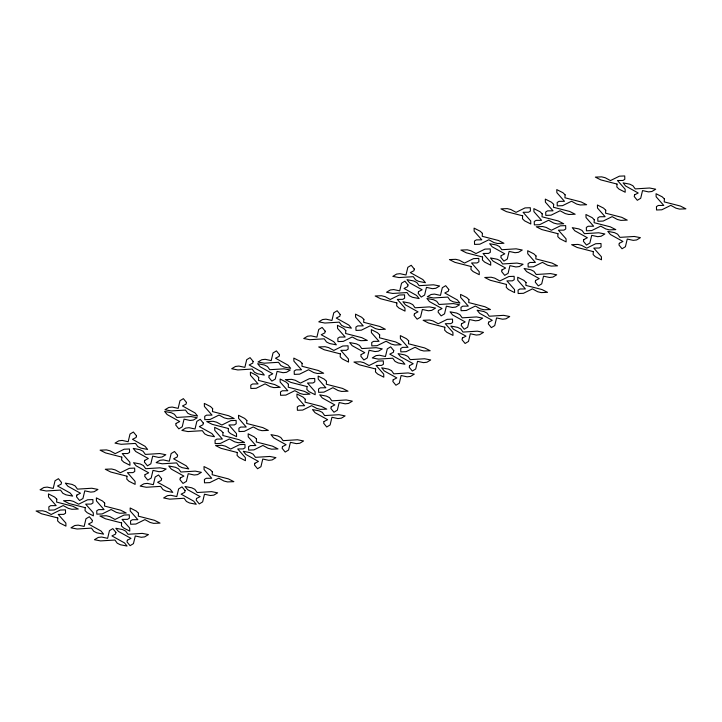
<?xml version="1.0" encoding="UTF-8"?>
<svg xmlns="http://www.w3.org/2000/svg" width="722" height="722" viewBox="0 0 722 722"><rect width="100%" height="100%" fill="white"/><g stroke="black" fill="none" stroke-linecap="round" stroke-linejoin="round"><path stroke-width="1.08" d="M56.794 499.155L56.596 502.079L72.805 506.248L78.292 509.028L71.938 509.281L68.382 508.378L63.193 505.544L54.213 509.976L48.925 510.183L48.825 506.826L50.675 505.662L56.163 505.617L48.536 496.971L48.455 493.911L54.619 497.034L56.794 499.155M57.796 517.954L57.598 520.887L59.773 522.999L65.946 526.13L65.855 523.062L58.229 514.416L63.716 514.371L65.567 513.207L65.467 509.849L60.179 510.057L51.199 514.488L46.009 511.654L42.454 510.761L36.1 511.005L41.587 513.784L57.796 517.954M85.223 507.674L85.025 510.598L87.2 512.719L93.364 515.842L93.273 512.782L85.656 504.137L91.143 504.091L92.985 502.927L92.885 499.57L87.606 499.777L78.626 504.209L73.436 501.375L69.881 500.472L63.527 500.725L69.014 503.505L85.223 507.674M104.708 503.126L104.509 506.05L120.718 510.219L126.206 512.999L119.852 513.252L116.296 512.358L111.107 509.524L102.127 513.947L96.838 514.163L96.739 510.797L98.589 509.633L104.076 509.588L96.45 500.942L96.36 497.882L102.533 501.005L104.708 503.126M121.801 457.107L121.603 460.04L123.778 462.152L129.951 465.275L129.861 462.215L122.235 453.569L127.722 453.524L129.572 452.36L129.473 449.003L124.184 449.21L115.204 453.642L110.015 450.808L106.459 449.905L100.105 450.158L105.593 452.938L121.801 457.107M121.621 522.945L121.422 525.869L123.597 527.981L129.761 531.112L129.671 528.053L122.054 519.398L127.541 519.353L129.382 518.188L129.283 514.831L124.004 515.039L115.024 519.47L109.834 516.636L106.269 515.743L99.925 515.995L105.412 518.775L121.621 522.945M126.982 476.204L126.783 479.128L128.958 481.249L135.122 484.372L135.041 481.312L127.415 472.666L132.902 472.621L134.752 471.457L134.653 468.091L129.364 468.307L120.384 472.729L115.195 469.896L111.639 469.002L105.286 469.255L110.773 472.035L126.982 476.204M138.498 513.225L138.308 516.149L154.517 520.318L160.004 523.098L153.651 523.351L150.095 522.448L144.905 519.614L135.916 524.046L130.637 524.253L130.538 520.896L132.388 519.732L137.866 519.687L130.249 511.041L130.159 507.981L136.332 511.104L138.498 513.225M212.656 408.643L212.458 411.576L228.675 415.746L234.163 418.525L227.809 418.778L224.244 417.876L219.064 415.042L210.075 419.473L204.795 419.681L204.696 416.323L206.546 415.159L212.024 415.114L204.407 406.468L204.317 403.408L210.49 406.531L212.656 408.643M212.358 471.791L212.16 474.715L228.369 478.885L233.856 481.664L227.502 481.917L223.946 481.023L218.757 478.19L209.777 482.621L204.488 482.828L204.389 479.462L206.239 478.298L211.717 478.262L204.1 469.607L204.01 466.547L210.183 469.67L212.358 471.791M223.017 432.577L222.818 435.51L239.027 439.68L244.514 442.46L238.161 442.712L234.605 441.81L229.415 438.976L220.436 443.407L215.147 443.615L215.057 440.258L216.898 439.093L222.385 439.048L214.768 430.402L214.678 427.343L220.842 430.465L223.017 432.577M228.441 428.507L228.242 431.44L230.417 433.552L236.581 436.675L236.491 433.615L228.874 424.969L234.361 424.924L236.202 423.76L236.103 420.403L230.823 420.61L221.844 425.041L216.654 422.208L213.089 421.305L206.745 421.558L212.232 424.337L228.441 428.507M237.285 452.504L237.087 455.429L239.253 457.549L245.426 460.672L245.336 457.613L237.718 448.967L243.197 448.922L245.047 447.757L244.948 444.391L239.668 444.608L230.679 449.03L225.499 446.196L221.934 445.303L215.58 445.555L221.067 448.335L237.285 452.504M246.861 420.538L246.662 423.462L262.871 427.632L268.358 430.411L262.014 430.664L258.449 429.77L253.26 426.937L244.28 431.368L239 431.575L238.901 428.218L240.742 427.054L246.229 427.009L238.612 418.354L238.522 415.294L244.686 418.426L246.861 420.538M258.72 377.462L258.521 380.395L274.73 384.564L280.217 387.344L273.873 387.597L270.308 386.694L265.118 383.86L256.139 388.292L250.859 388.499L250.76 385.142L252.601 383.978L258.088 383.933L250.471 375.287L250.381 372.218L256.545 375.35L258.72 377.462M256.509 439.057L256.31 441.981L272.519 446.151L278.006 448.931L271.652 449.183L268.097 448.29L262.907 445.456L253.927 449.887L248.639 450.095L248.539 446.728L250.39 445.564L255.868 445.528L248.251 436.873L248.16 433.814L254.334 436.936L256.509 439.057M288.448 384.275L288.249 387.2L304.458 391.369L309.946 394.149L303.592 394.402L300.036 393.499L294.847 390.665L285.867 395.096L280.578 395.304L280.479 391.947L282.329 390.782L287.816 390.737L280.19 382.091L280.1 379.032L286.273 382.155L288.448 384.275M302.148 363.346L301.949 366.271L318.158 370.44L323.646 373.22L317.301 373.473L313.736 372.57L308.547 369.736L299.567 374.167L294.287 374.375L294.188 371.018L296.029 369.854L301.516 369.808L293.899 361.162L293.809 358.103L299.973 361.226L302.148 363.346M305.271 399.248L305.072 402.181L321.281 406.351L326.768 409.13L320.415 409.374L316.859 408.481L311.669 405.647L302.689 410.078L297.401 410.286L297.302 406.928L299.152 405.764L304.639 405.719L297.013 397.073L296.932 394.004L303.096 397.136L305.271 399.248M307.04 386.568L306.841 389.501L309.016 391.613L315.18 394.735L315.09 391.676L307.473 383.03L312.96 382.985L314.801 381.821L314.711 378.463L309.422 378.671L300.442 383.102L295.253 380.268L291.697 379.366L285.343 379.619L290.831 382.398L307.04 386.568M326.506 381.306L326.308 384.239L342.517 388.409L348.004 391.189L341.65 391.441L338.095 390.539L332.905 387.705L323.925 392.136L318.637 392.344L318.537 388.987L320.387 387.822L325.866 387.777L318.249 379.131L318.158 376.072L324.331 379.194L326.506 381.306M340.396 353.906L340.197 356.83L342.363 358.942L348.536 362.074L348.446 359.014L340.829 350.36L346.307 350.314L348.157 349.15L348.058 345.793L342.779 346L333.799 350.432L328.609 347.598L325.044 346.704L318.7 346.957L324.178 349.737L340.396 353.906M345.802 330.568L345.612 333.492L361.821 337.661L367.308 340.441L360.955 340.694L357.399 339.8L352.21 336.966L343.23 341.398L337.941 341.605L337.842 338.239L339.692 337.075L345.17 337.039L337.553 328.384L337.463 325.324L343.636 328.447L345.802 330.568M363.861 319.386L363.662 322.31L379.871 326.479L385.358 329.259L379.005 329.512L375.449 328.618L370.26 325.784L361.28 330.207L355.991 330.423L355.901 327.057L357.742 325.893L363.229 325.857L355.612 317.202L355.522 314.142L361.686 317.265L363.861 319.386M375.648 368.987L375.458 371.92L377.624 374.032L383.797 377.164L383.707 374.095L376.09 365.449L381.568 365.404L383.418 364.24L383.319 360.883L378.03 361.09L369.05 365.522L363.861 362.688L360.305 361.794L353.951 362.038L359.439 364.818L375.648 368.987M379.673 334.864L379.474 337.788L395.683 341.957L401.17 344.737L394.817 344.99L391.261 344.087L386.071 341.253L377.092 345.685L371.803 345.892L371.704 342.535L373.554 341.371L379.032 341.325L371.415 332.68L371.325 329.62L377.498 332.743L379.673 334.864M396.874 302.933L396.676 305.866L398.851 307.978L405.024 311.11L404.934 308.041L397.308 299.395L402.795 299.35L404.645 298.186L404.546 294.829L399.257 295.036L390.277 299.468L385.088 296.634L381.532 295.74L375.178 295.984L380.665 298.764L396.874 302.933M408.679 340.856L408.481 343.78L424.689 347.95L430.177 350.73L423.823 350.982L420.267 350.089L415.078 347.255L406.098 351.677L400.809 351.885L400.71 348.527L402.56 347.363L408.047 347.318L400.421 338.672L400.34 335.613L406.504 338.735L408.679 340.856M444.833 327.237L444.635 330.162L446.81 332.282L452.983 335.405L452.893 332.346L445.275 323.691L450.754 323.655L452.604 322.49L452.504 319.124L447.216 319.341L438.236 323.763L433.047 320.929L429.491 320.036L423.137 320.288L428.624 323.068L444.833 327.237M471.132 266.526L470.934 269.45L473.109 271.571L479.273 274.694L479.182 271.634L471.565 262.979L477.052 262.943L478.894 261.779L478.794 258.413L473.515 258.629L464.535 263.052L459.345 260.218L455.781 259.324L449.436 259.577L454.923 262.357L471.132 266.526M468.93 299.657L468.731 302.581L484.94 306.751L490.428 309.53L484.074 309.783L480.518 308.89L475.329 306.056L466.349 310.478L461.069 310.695L460.97 307.328L462.811 306.164L468.298 306.119L460.681 297.473L460.591 294.414L466.755 297.536L468.93 299.657M482.422 233.377L482.233 236.311L498.442 240.48L503.929 243.26L497.575 243.504L494.019 242.61L488.83 239.776L479.85 244.207L474.562 244.415L474.462 241.058L476.312 239.894L481.791 239.848L474.173 231.202L474.083 228.134L480.256 231.266L482.422 233.377M482.585 257.014L482.395 259.947L484.561 262.059L490.734 265.191L490.644 262.122L483.027 253.476L488.505 253.431L490.355 252.267L490.256 248.91L484.967 249.117L475.988 253.548L470.798 250.715L467.242 249.821L460.889 250.065L466.376 252.844L482.585 257.014M506.474 284.432L506.275 287.356L508.441 289.477L514.615 292.6L514.524 289.54L506.907 280.885L512.385 280.849L514.235 279.685L514.136 276.318L508.857 276.526L499.868 280.957L494.687 278.123L491.122 277.23L484.769 277.483L490.256 280.262L506.474 284.432M522.647 215.815L522.448 218.748L524.623 220.86L530.787 223.982L530.697 220.923L523.08 212.277L528.567 212.232L530.408 211.068L530.309 207.71L525.029 207.918L516.049 212.349L510.86 209.515L507.295 208.613L500.951 208.866L506.438 211.645L522.647 215.815M526.031 282.473L525.833 285.398L542.042 289.567L547.529 292.347L541.175 292.6L537.619 291.706L532.43 288.872L523.45 293.303L518.161 293.511L518.071 290.145L519.912 288.981L525.399 288.944L517.782 280.289L517.692 277.23L523.856 280.353L526.031 282.473M536.022 255.967L535.823 258.891L552.032 263.061L557.519 265.84L551.175 266.093L547.61 265.2L542.421 262.366L533.441 266.788L528.161 267.005L528.062 263.638L529.903 262.474L535.39 262.429L527.773 253.783L527.683 250.724L533.847 253.846L536.022 255.967M542.204 213.856L542.005 216.79L558.223 220.959L563.702 223.739L557.357 223.991L553.792 223.089L548.603 220.255L539.623 224.686L534.343 224.894L534.244 221.537L536.085 220.372L541.572 220.327L533.955 211.681L533.865 208.613L540.038 211.745L542.204 213.856M553.666 204.353L553.467 207.277L569.676 211.447L575.163 214.226L568.81 214.479L565.254 213.586L560.064 210.752L551.085 215.183L545.796 215.391L545.697 212.024L547.547 210.86L553.025 210.824L545.408 202.169L545.318 199.11L551.491 202.232L553.666 204.353M557.989 233.72L557.79 236.654L559.956 238.765L566.129 241.888L566.039 238.829L558.422 230.183L563.9 230.137L565.75 228.973L565.651 225.616L560.371 225.824L551.382 230.255L546.202 227.421L542.637 226.518L536.284 226.771L541.771 229.551L557.989 233.72M565.118 194.841L564.92 197.774L581.138 201.943L586.625 204.723L580.271 204.976L576.707 204.073L571.526 201.239L562.537 205.671L557.258 205.878L557.158 202.521L559.008 201.357L564.487 201.312L556.87 192.666L556.779 189.606L562.952 192.729L565.118 194.841M594.287 219.75L594.089 222.674L610.307 226.843L615.794 229.623L609.44 229.876L605.875 228.982L600.695 226.148L591.706 230.58L586.426 230.787L586.327 227.421L588.177 226.257L593.655 226.221L586.038 217.566L585.948 214.506L592.121 217.629L594.287 219.75M593.322 251.626L593.132 254.55L595.298 256.671L601.471 259.794L601.381 256.734L593.764 248.088L599.242 248.043L601.092 246.879L600.993 243.522L595.704 243.729L586.724 248.16L581.535 245.327L577.979 244.424L571.625 244.677L577.113 247.456L593.322 251.626M605.749 210.237L605.55 213.17L621.759 217.34L627.247 220.12L620.893 220.372L617.337 219.47L612.148 216.636L603.168 221.067L597.879 221.275L597.789 217.918L599.63 216.753L605.117 216.708L597.5 208.062L597.41 205.003L603.574 208.126L605.749 210.237M617.048 184.065L616.85 186.989L619.025 189.11L625.198 192.232L625.108 189.173L617.481 180.518L622.969 180.482L624.819 179.318L624.72 175.951L619.431 176.168L610.451 180.59L605.262 177.756L601.706 176.863L595.352 177.116L600.839 179.895L617.048 184.065M664.402 198.965L664.204 201.889L680.413 206.059L685.9 208.839L679.546 209.091L675.991 208.189L670.801 205.355L661.821 209.786L656.533 209.994L656.433 206.636L658.284 205.472L663.771 205.427L656.145 196.781L656.054 193.722L662.227 196.844L664.402 198.965M61.514 482.467L61.144 484.155L57.534 486.005L70.106 492.991L72.669 496.122L65.937 494.823L62.841 493.279L60.531 490.094L46.181 490.987L40.044 489.796L43.843 487.503L47.228 487.106L53.211 488.406L55.052 480.744L58.428 478.695L61.514 482.467M76.857 495.066L76.487 496.763L79.564 500.536L82.949 498.487L84.781 490.825L90.773 492.124L94.158 491.727L97.957 489.435L91.82 488.243L77.471 489.137L75.16 485.951L72.056 484.408L65.323 483.108L67.886 486.24L80.467 493.225L76.857 495.066M92.434 520.49L92.073 522.187L88.454 524.028L101.035 531.013L103.598 534.154L96.865 532.845L93.77 531.302L91.45 528.125L77.101 529.009L70.964 527.827L74.763 525.526L78.156 525.138L84.14 526.437L85.972 518.766L89.357 516.726L92.434 520.49M136.476 435.781L136.106 437.478L132.496 439.319L145.068 446.304L147.631 449.445L140.898 448.136L137.803 446.593L135.492 443.416L121.143 444.301L115.006 443.118L118.805 440.817L122.189 440.429L128.173 441.729L130.014 434.057L133.389 432.018L136.476 435.781M115.917 532.394L115.547 534.081L111.937 535.923L124.509 542.908L127.072 546.049L120.339 544.74L117.244 543.197L114.933 540.02L100.584 540.913L94.447 539.722L98.246 537.421L101.631 537.033L107.614 538.332L109.455 530.661L112.831 528.621L115.917 532.394M127.361 540.218L126.991 541.915L130.068 545.679L133.453 543.639L135.285 535.968L141.277 537.276L144.662 536.879L148.461 534.578L142.324 533.396L127.975 534.28L125.664 531.103L122.559 529.56L115.827 528.26L118.39 531.392L130.971 538.377L127.361 540.218M144.743 460.365L144.373 462.062L147.459 465.825L150.835 463.786L152.676 456.114L158.66 457.423L162.044 457.026L165.843 454.725L159.706 453.542L145.357 454.427L143.046 451.25L139.951 449.707L133.218 448.407L135.781 451.539L148.353 458.524L144.743 460.365M145.068 474.643L144.707 476.339L147.784 480.103L151.169 478.063L153.001 470.392L158.984 471.701L162.378 471.304L166.177 469.002L160.04 467.82L145.682 468.704L143.371 465.528L140.276 463.984L133.543 462.685L136.106 465.816L148.687 472.802L145.068 474.643M161.62 478.74L161.25 480.428L157.64 482.278L170.221 489.254L172.784 492.395L166.051 491.086L162.946 489.552L160.636 486.366L146.286 487.26L140.149 486.068L143.949 483.776L147.333 483.379L153.326 484.679L155.158 477.007L158.542 474.968L161.62 478.74M176.114 423.399L175.753 425.087L178.83 428.859L182.215 426.819L184.047 419.148L190.03 420.448L193.415 420.051L197.223 417.758L191.086 416.567L176.728 417.46L174.417 414.275L171.322 412.74L164.589 411.432L167.152 414.572L179.724 421.549L176.114 423.399M186.456 402.425L186.086 404.112L182.476 405.963L195.048 412.939L197.611 416.08L190.879 414.771L187.783 413.237L185.473 410.051L171.123 410.944L164.986 409.753L168.786 407.461L172.17 407.064L178.154 408.363L179.995 400.692L183.37 398.652L186.456 402.425M177.603 455.275L177.233 456.972L173.623 458.813L186.204 465.798L188.767 468.93L182.034 467.63L178.93 466.087L176.619 462.901L162.269 463.795L156.132 462.603L159.932 460.311L163.316 459.914L169.309 461.214L171.141 453.551L174.525 451.512L177.603 455.275M180.292 477.955L179.931 479.643L183.009 483.415L186.393 481.366L188.225 473.704L194.209 475.004L197.602 474.607L201.402 472.314L195.265 471.123L180.906 472.017L178.596 468.831L175.5 467.287L168.767 465.988L171.331 469.119L183.911 476.105L180.292 477.955M185.103 490.635L184.733 492.323L181.123 494.173L193.695 501.149L196.258 504.29L189.525 502.981L186.429 501.447L184.119 498.261L169.769 499.155L163.623 497.963L167.432 495.671L170.816 495.274L176.8 496.574L178.641 488.902L182.016 486.863L185.103 490.635M203.324 423.056L202.954 424.753L199.344 426.594L211.916 433.579L214.479 436.711L207.746 435.411L204.651 433.868L202.34 430.682L187.991 431.575L181.845 430.384L185.653 428.092L189.038 427.695L195.021 428.994L196.862 421.332L200.238 419.292L203.324 423.056M196.537 498.469L196.176 500.156L199.254 503.929L202.638 501.889L204.47 494.218L210.454 495.518L213.847 495.121L217.647 492.828L211.51 491.637L197.16 492.53L194.841 489.345L191.745 487.81L185.012 486.502L187.576 489.633L200.156 496.619L196.537 498.469M253.151 361.424L252.781 363.112L249.171 364.962L261.752 371.938L264.315 375.079L257.583 373.77L254.478 372.236L252.168 369.05L237.818 369.944L231.681 368.752L235.48 366.46L238.865 366.063L244.857 367.363L246.689 359.691L250.074 357.652L253.151 361.424M269.171 375.648L268.801 377.344L271.878 381.108L275.262 379.068L277.095 371.397L283.087 372.696L286.472 372.308L290.271 370.007L284.134 368.825L269.784 369.709L267.474 366.532L264.369 364.989L257.637 363.68L260.2 366.821L272.781 373.806L269.171 375.648M254.839 463.28L254.469 464.977L257.555 468.74L260.931 466.701L262.763 459.03L268.755 460.329L272.14 459.941L275.939 457.64L269.802 456.457L255.453 457.342L253.142 454.165L250.047 452.622L243.305 451.313L245.868 454.454L258.449 461.439L254.839 463.28M279.504 354.673L279.134 356.361L275.524 358.211L288.105 365.197L290.668 368.328L283.936 367.02L280.831 365.485L278.521 362.3L264.171 363.193L258.034 362.002L261.833 359.709L265.218 359.312L271.21 360.612L273.042 352.941L276.427 350.901L279.504 354.673M282.483 446.593L282.122 448.281L285.199 452.053L288.583 450.014L290.415 442.342L296.408 443.642L299.792 443.254L303.592 440.952L297.455 439.761L283.105 440.655L280.786 437.478L277.69 435.935L270.958 434.626L273.521 437.767L286.102 444.743L282.483 446.593M325.198 331.19L324.837 332.878L321.218 334.728L333.799 341.714L336.362 344.845L329.629 343.537L326.534 342.002L324.214 338.817L309.864 339.71L303.727 338.519L307.527 336.226L310.92 335.829L316.904 337.129L318.736 329.458L322.12 327.418L325.198 331.19M340.233 314.521L339.872 316.218L336.262 318.059L348.834 325.044L351.397 328.176L344.665 326.876L341.569 325.333L339.259 322.147L324.909 323.041L318.763 321.85L322.572 319.557L325.956 319.16L331.94 320.46L333.772 312.797L337.156 310.758L340.233 314.521M324.025 421.522L323.655 423.218L326.732 426.991L330.116 424.942L331.949 417.28L337.941 418.579L341.325 418.182L345.125 415.89L338.988 414.699L324.638 415.592L322.328 412.406L319.223 410.863L312.491 409.564L315.054 412.695L327.635 419.681L324.025 421.522M331.245 406.775L330.875 408.471L333.961 412.235L337.336 410.195L339.178 402.533L345.161 403.833L348.546 403.436L352.345 401.143L346.208 399.952L331.858 400.845L329.548 397.66L326.452 396.116L319.72 394.817L322.283 397.948L334.855 404.934L331.245 406.775M361.171 354.52L360.801 356.208L363.888 359.98L367.263 357.932L369.104 350.269L375.088 351.569L378.472 351.172L382.272 348.879L376.135 347.688L361.785 348.582L359.475 345.396L356.379 343.852L349.638 342.553L352.201 345.685L364.781 352.67L361.171 354.52M393.752 350.594L393.382 352.291L389.772 354.132L402.353 361.117L404.916 364.249L398.174 362.949L395.078 361.406L392.768 358.22L378.418 359.114L372.281 357.922L376.081 355.63L379.465 355.233L385.449 356.533L387.29 348.87L390.665 346.822L393.752 350.594M408.002 284.928L407.641 286.616L404.031 288.466L416.603 295.451L419.166 298.583L412.433 297.274L409.338 295.74L407.027 292.554L392.678 293.448L386.532 292.257L390.34 289.964L393.725 289.567L399.708 290.867L401.54 283.195L404.925 281.156L408.002 284.928M414.293 269.044L413.923 270.741L410.313 272.582L422.884 279.567L425.448 282.708L418.715 281.399L415.619 279.856L413.309 276.679L398.959 277.564L392.813 276.382L396.622 274.08L400.006 273.692L405.99 274.992L407.831 267.32L411.206 265.281L414.293 269.044M393.201 379.772L392.84 381.46L395.918 385.232L399.302 383.192L401.134 375.521L407.127 376.821L410.511 376.424L414.311 374.131L408.174 372.94L393.824 373.834L391.514 370.648L388.409 369.113L381.676 367.805L384.239 370.946L396.82 377.922L393.201 379.772M418.525 291.625L418.155 293.322L421.242 297.085L424.617 295.045L426.458 287.374L432.442 288.674L435.826 288.286L439.626 285.984L433.489 284.802L419.139 285.686L416.829 282.51L413.733 280.966L406.991 279.658L409.555 282.798L422.135 289.784L418.525 291.625M414.428 313.718L414.067 315.406L417.145 319.178L420.529 317.138L422.361 309.467L428.345 310.767L431.729 310.37L435.537 308.077L429.4 306.886L415.042 307.78L412.731 304.594L409.636 303.06L402.903 301.751L405.466 304.883L418.038 311.868L414.428 313.718M409.6 365.585L409.239 367.272L412.316 371.045L415.701 369.005L417.533 361.334L423.516 362.634L426.901 362.236L430.709 359.944L424.563 358.753L410.213 359.646L407.903 356.46L404.807 354.926L398.075 353.618L400.638 356.749L413.21 363.735L409.6 365.585M438.435 310.424L438.073 312.112L441.151 315.884L444.535 313.844L446.367 306.173L452.351 307.473L455.744 307.076L459.544 304.783L453.407 303.592L439.048 304.485L436.738 301.3L433.642 299.765L426.91 298.457L429.473 301.597L442.054 308.574L438.435 310.424M448.777 289.45L448.407 291.137L444.797 292.988L457.369 299.964L459.932 303.105L453.199 301.796L450.104 300.262L447.793 297.076L433.444 297.969L427.307 296.778L431.106 294.486L434.491 294.089L440.474 295.388L442.315 287.717L445.691 285.677L448.777 289.45M461.566 323.763L461.205 325.46L464.282 329.223L467.666 327.183L469.499 319.521L475.482 320.821L478.876 320.424L482.675 318.131L476.538 316.94L462.188 317.833L459.869 314.648L456.773 313.104L450.041 311.805L452.604 314.936L465.185 321.922L461.566 323.763M462.387 338.013L462.026 339.71L465.103 343.473L468.488 341.434L470.32 333.763L476.303 335.062L479.697 334.674L483.496 332.373L477.359 331.181L463.001 332.075L460.69 328.898L457.595 327.355L450.862 326.046L453.425 329.187L466.006 336.172L462.387 338.013M501.176 255.66L500.815 257.348L503.893 261.12L507.277 259.072L509.109 251.409L515.093 252.709L518.477 252.312L522.286 250.02L516.149 248.828L501.79 249.722L499.48 246.536L496.384 245.002L489.651 243.693L492.214 246.825L504.786 253.81L501.176 255.66M488.641 322.174L488.271 323.862L491.348 327.635L494.732 325.595L496.565 317.924L502.557 319.223L505.942 318.826L509.741 316.534L503.604 315.343L489.254 316.236L486.944 313.05L483.839 311.516L477.107 310.207L479.67 313.348L492.251 320.324L488.641 322.174M501.998 269.902L501.637 271.598L504.714 275.362L508.098 273.322L509.931 265.651L515.914 266.959L519.298 266.562L523.107 264.261L516.97 263.079L502.611 263.963L500.301 260.786L497.205 259.243L490.473 257.944L493.036 261.075L505.608 268.061L501.998 269.902M535.607 280.434L535.246 282.122L538.323 285.894L541.708 283.854L543.54 276.183L549.523 277.483L552.908 277.095L556.716 274.793L550.579 273.602L536.22 274.495L533.91 271.319L530.814 269.775L524.082 268.467L526.645 271.607L539.217 278.584L535.607 280.434M583.773 239.605L583.403 241.301L586.49 245.065L589.865 243.025L591.706 235.354L597.69 236.663L601.074 236.265L604.874 233.964L598.737 232.782L584.387 233.666L582.076 230.489L578.981 228.946L572.248 227.647L574.811 230.778L587.383 237.764L583.773 239.605M619.314 243.305L618.953 244.993L622.03 248.765L625.414 246.725L627.247 239.054L633.23 240.354L636.623 239.957L640.423 237.664L634.286 236.473L619.927 237.367L617.617 234.181L614.521 232.646L607.789 231.338L610.352 234.479L622.933 241.455L619.314 243.305M634.602 194.841L634.241 196.537L637.318 200.301L640.703 198.261L642.535 190.59L648.518 191.89L651.903 191.501L655.711 189.2L649.574 188.009L635.216 188.902L632.905 185.725L629.81 184.182L623.077 182.874L625.64 186.014L638.212 193L634.602 194.841"/></g></svg>
